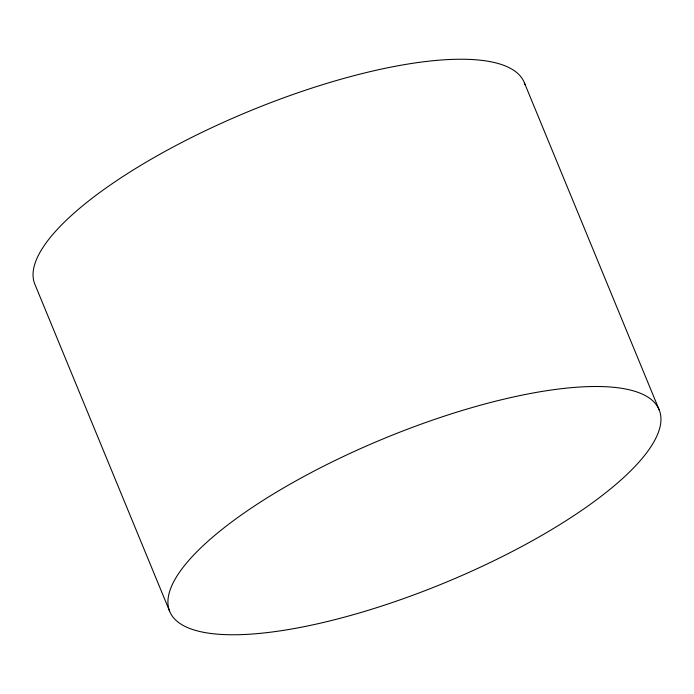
<?xml version="1.0" encoding="UTF-8"?>
<svg xmlns="http://www.w3.org/2000/svg" width="694" height="694" viewBox="0 0 694 694"><rect width="100%" height="100%" fill="white"/><g stroke="black" fill="none" stroke-linecap="round" stroke-linejoin="round"><path stroke-width="1.04" d="M524.412 82.89L659.3 410.154A264.674 78.266 -22.4 0 1 316.733 623.993A264.674 78.266 -22.4 0 1 267.294 497.745A264.674 78.266 -22.4 0 1 659.3 410.154M169.588 611.11L34.7 283.846A264.674 78.266 -22.4 0 1 254.039 109.244A264.674 78.266 -22.4 0 1 525.046 84.72"/></g></svg>
